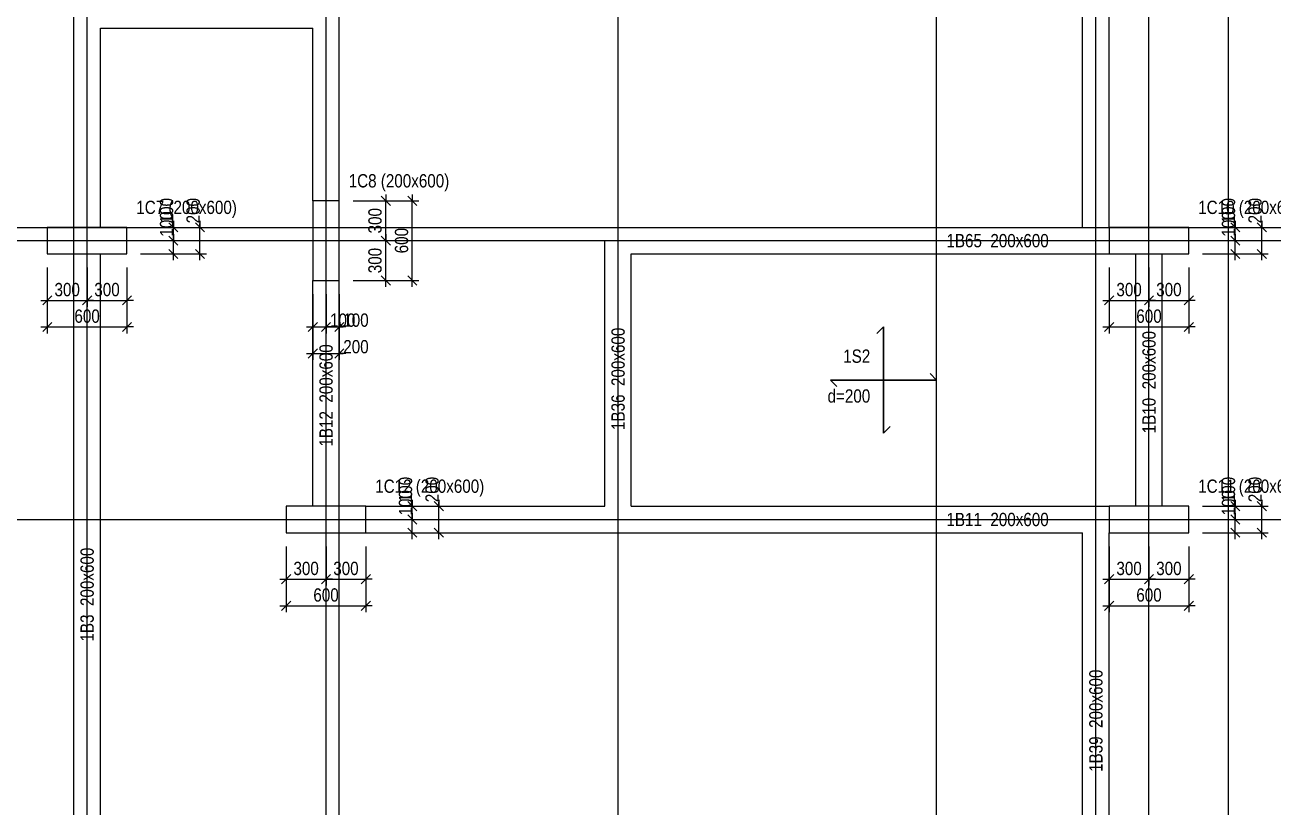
# Model space of a CAD drawing. Extents: x 0 to 206258, y -403073 to 0.
# Drawn here: x 40766 to 50169, y -25658 to -19768 of the extents above; entities that cross this region are included whole.
import ezdxf
from ezdxf.enums import TextEntityAlignment as Align
from ezdxf.lldxf.tags import DXFTag

# ---------------------------------------------------------------- set-up
doc = ezdxf.new("R2010")
doc.units = 0
doc.header["$LTSCALE"] = 1000
for name, color, linetype in [('Axis Line(Dir 1)', 8, 'CENTER2'), ('Axis Line(Dir 2)', 150, 'CENTER2'), ('Column Line', 7, 'Continuous'), ('Dimension Line', 5, 'Continuous'), ('Slab Edge Line', 5, 'Continuous'), ('Slab Label', 5, 'Continuous')]:
    doc.layers.add(name, color=color, linetype=linetype)
for name, color, linetype, true_color in [('Beam Label', 159, 'Continuous', 0x35424f), ('Beam Line', 159, 'HIDDEN2', 0x35424f), ('Column Label', 159, 'Continuous', 0x35424f), ('Ghost Axis Line', 254, 'Continuous', 0xbebebe)]:
    doc.layers.add(name, color=color, linetype=linetype, true_color=true_color)
doc.styles.add('Beam Label', font='ARIALN.TTF', dxfattribs={"height": 100})
doc.styles.add('Column Label', font='ARIALN.TTF', dxfattribs={"height": 100})
doc.styles.add('Dimension Text', font='ARIALN.TTF', dxfattribs={"height": 100})
doc.styles.add('Slab Label', font='ARIALN.TTF', dxfattribs={"height": 100})
tags = doc.linetypes.add('CENTER2', pattern=[1.125, 0.75, -0.125, 0.125, -0.125]).pattern_tags.tags
tags[10:11] = [DXFTag(74, 4), DXFTag(75, 0), DXFTag(340, '0'), DXFTag(46, 0.0), DXFTag(50, 0.0), DXFTag(44, 0.0), DXFTag(45, 0.0)]
tags[8:9] = [DXFTag(74, 4), DXFTag(75, 0), DXFTag(340, '0'), DXFTag(46, 0.0), DXFTag(50, 0.0), DXFTag(44, 0.0), DXFTag(45, 0.0)]
tags[6:7] = [DXFTag(74, 4), DXFTag(75, 0), DXFTag(340, '0'), DXFTag(46, 0.0), DXFTag(50, 0.0), DXFTag(44, 0.0), DXFTag(45, 0.0)]
tags[4:5] = [DXFTag(74, 4), DXFTag(75, 0), DXFTag(340, '0'), DXFTag(46, 0.0), DXFTag(50, 0.0), DXFTag(44, 0.0), DXFTag(45, 0.0)]
tags = doc.linetypes.add('HIDDEN2', pattern=[0.1875, 0.125, -0.0625]).pattern_tags.tags
tags[6:7] = [DXFTag(74, 4), DXFTag(75, 0), DXFTag(340, '0'), DXFTag(46, 0.0), DXFTag(50, 0.0), DXFTag(44, 0.0), DXFTag(45, 0.0)]
tags[4:5] = [DXFTag(74, 4), DXFTag(75, 0), DXFTag(340, '0'), DXFTag(46, 0.0), DXFTag(50, 0.0), DXFTag(44, 0.0), DXFTag(45, 0.0)]
doc.dimstyles.get("Standard").update_dxf_attribs({"dimtxt": 100, "dimasz": 30, "dimexe": 48.3, "dimexo": 103.5, "dimgap": 30, "dimtad": 1, "dimtoh": 1, "dimdec": 1, "dimdsep": 46, "dimtxsty": 'Dimension Text', "dimblk": 'PCDIM_TICK', "dimcen": 0.09, "dimclrd": 5, "dimclre": 5, "dimclrt": 5, "dimadec": 1, "dimazin": 0, "dimtp": 1, "dimtm": 1, "dimtfac": 1, "dimtdec": 4, "dimtofl": 0, "dimtmove": 0, "dimatfit": 3, "dimfxl": 1, "dimtolj": 1, "dimtzin": 0, "dimarcsym": 0})

# ---------------------------------------------------------------- blocks, each defined once
blk = doc.blocks.new('PCDIM_TICK')
at = {"layer": 'Dimension Line', "color": 0, "transparency": 33554687}
for p, q in [((1.15, 1.15), (-1.15, -1.15)), ((1.61, 0), (0, 0))]:
    blk.add_line(p, q, dxfattribs=at)
blk = doc.blocks.new('*U423')
at = {"layer": 'Dimension Line', "color": 5, "true_color": 0x0000ff, "transparency": 16777216}
for p, q in [((40934.3, -21595.7), (40934.3, -21890.5)), ((41234.3, -21595.7), (41234.3, -21890.5)), ((40934.3, -21842.2), (41234.3, -21842.2))]:
    blk.add_line(p, q, dxfattribs=at)
at = {"layer": 'Dimension Line', "color": 5, "true_color": 0x0000ff, "transparency": 16777216, "xscale": 30, "yscale": 30, "rotation": 180.0000000000004}
blk.add_blockref('PCDIM_TICK', (40934.3, -21842.2), dxfattribs=at)
at = {"layer": 'Dimension Line', "color": 5, "true_color": 0x0000ff, "transparency": 16777216, "xscale": 30, "yscale": 30}
blk.add_blockref('PCDIM_TICK', (41234.3, -21842.2), dxfattribs=at)
at = {"layer": 'Dimension Line', "color": 5, "true_color": 0x0000ff, "transparency": 16777216, "insert": (41084.3, -21812.2), "char_height": 100, "width": 181.501, "attachment_point": 8, "style": 'Dimension Text'}
blk.add_mtext('300', dxfattribs=at)
blk = doc.blocks.new('*U424')
at = {"layer": 'Dimension Line', "color": 5, "true_color": 0x0000ff, "transparency": 16777216}
for p, q in [((41234.3, -21595.7), (41234.3, -21890.5)), ((41534.3, -21595.7), (41534.3, -21890.5)), ((41234.3, -21842.2), (41534.3, -21842.2))]:
    blk.add_line(p, q, dxfattribs=at)
at = {"layer": 'Dimension Line', "color": 5, "true_color": 0x0000ff, "transparency": 16777216, "xscale": 30, "yscale": 30, "rotation": 180.0000000000004}
blk.add_blockref('PCDIM_TICK', (41234.3, -21842.2), dxfattribs=at)
at = {"layer": 'Dimension Line', "color": 5, "true_color": 0x0000ff, "transparency": 16777216, "xscale": 30, "yscale": 30}
blk.add_blockref('PCDIM_TICK', (41534.3, -21842.2), dxfattribs=at)
at = {"layer": 'Dimension Line', "color": 5, "true_color": 0x0000ff, "transparency": 16777216, "insert": (41384.3, -21812.2), "char_height": 100, "width": 181.501, "attachment_point": 8, "style": 'Dimension Text'}
blk.add_mtext('300', dxfattribs=at)
blk = doc.blocks.new('*U425')
at = {"layer": 'Dimension Line', "color": 5, "true_color": 0x0000ff, "transparency": 16777216}
for p, q in [((40934.3, -21595.7), (40934.3, -22090.5)), ((41534.3, -21595.7), (41534.3, -22090.5)), ((40934.3, -22042.2), (41534.3, -22042.2))]:
    blk.add_line(p, q, dxfattribs=at)
at = {"layer": 'Dimension Line', "color": 5, "true_color": 0x0000ff, "transparency": 16777216, "xscale": 30, "yscale": 30, "rotation": 180.0000000000004}
blk.add_blockref('PCDIM_TICK', (40934.3, -22042.2), dxfattribs=at)
at = {"layer": 'Dimension Line', "color": 5, "true_color": 0x0000ff, "transparency": 16777216, "xscale": 30, "yscale": 30}
blk.add_blockref('PCDIM_TICK', (41534.3, -22042.2), dxfattribs=at)
at = {"layer": 'Dimension Line', "color": 5, "true_color": 0x0000ff, "transparency": 16777216, "insert": (41234.3, -22012.2), "char_height": 100, "width": 181.97, "attachment_point": 8, "style": 'Dimension Text'}
blk.add_mtext('600', dxfattribs=at)
blk = doc.blocks.new('*U426')
at = {"layer": 'Dimension Line', "color": 5, "true_color": 0x0000ff, "transparency": 16777216}
for p, q in [((41637.8, -21392.2), (41932.6, -21392.2)), ((41884.3, -21392.2), (41884.3, -21362.2)), ((41884.3, -21492.2), (41884.3, -21392.2)), ((41637.8, -21492.2), (41932.6, -21492.2))]:
    blk.add_line(p, q, dxfattribs=at)
at = {"layer": 'Dimension Line', "color": 5, "true_color": 0x0000ff, "transparency": 16777216, "xscale": 30, "yscale": 30}
for p, rotation in [((41884.3, -21392.2), 89.99999999999447), ((41884.3, -21492.2), 269.9999999999834)]:
    blk.add_blockref('PCDIM_TICK', p, dxfattribs=dict(at, rotation=rotation))
at = {"layer": 'Dimension Line', "color": 5, "true_color": 0x0000ff, "transparency": 16777216, "insert": (41884.3, -21362.2), "char_height": 100, "width": 173.928, "attachment_point": 7, "rotation": 90, "style": 'Dimension Text'}
blk.add_mtext('100', dxfattribs=at)
blk = doc.blocks.new('*U427')
at = {"layer": 'Dimension Line', "color": 5, "true_color": 0x0000ff, "transparency": 16777216}
for p, q in [((41637.8, -21292.2), (41932.6, -21292.2)), ((41884.3, -21292.2), (41884.3, -21262.2)), ((41884.3, -21392.2), (41884.3, -21292.2)), ((41637.8, -21392.2), (41932.6, -21392.2))]:
    blk.add_line(p, q, dxfattribs=at)
at = {"layer": 'Dimension Line', "color": 5, "true_color": 0x0000ff, "transparency": 16777216, "xscale": 30, "yscale": 30}
for p, rotation in [((41884.3, -21292.2), 89.99999999999447), ((41884.3, -21392.2), 269.9999999999834)]:
    blk.add_blockref('PCDIM_TICK', p, dxfattribs=dict(at, rotation=rotation))
at = {"layer": 'Dimension Line', "color": 5, "true_color": 0x0000ff, "transparency": 16777216, "insert": (41884.3, -21262.2), "char_height": 100, "width": 173.928, "attachment_point": 7, "rotation": 90, "style": 'Dimension Text'}
blk.add_mtext('100', dxfattribs=at)
blk = doc.blocks.new('*U428')
at = {"layer": 'Dimension Line', "color": 5, "true_color": 0x0000ff, "transparency": 16777216}
for p, q in [((41637.8, -21292.2), (42132.6, -21292.2)), ((42084.3, -21292.2), (42084.3, -21262.2)), ((42084.3, -21492.2), (42084.3, -21292.2)), ((41637.8, -21492.2), (42132.6, -21492.2))]:
    blk.add_line(p, q, dxfattribs=at)
at = {"layer": 'Dimension Line', "color": 5, "true_color": 0x0000ff, "transparency": 16777216, "xscale": 30, "yscale": 30}
for p, rotation in [((42084.3, -21292.2), 89.99999999999447), ((42084.3, -21492.2), 269.9999999999834)]:
    blk.add_blockref('PCDIM_TICK', p, dxfattribs=dict(at, rotation=rotation))
at = {"layer": 'Dimension Line', "color": 5, "true_color": 0x0000ff, "transparency": 16777216, "insert": (42084.3, -21262.2), "char_height": 100, "width": 182.775, "attachment_point": 7, "rotation": 90, "style": 'Dimension Text'}
blk.add_mtext('200', dxfattribs=at)
blk = doc.blocks.new('*U429')
at = {"layer": 'Dimension Line', "color": 5, "true_color": 0x0000ff, "transparency": 16777216}
for p, q in [((42934.3, -21795.7), (42934.3, -22090.5)), ((43034.3, -21795.7), (43034.3, -22090.5)), ((42934.3, -22042.2), (43034.3, -22042.2)), ((43034.3, -22042.2), (43064.3, -22042.2))]:
    blk.add_line(p, q, dxfattribs=at)
at = {"layer": 'Dimension Line', "color": 5, "true_color": 0x0000ff, "transparency": 16777216, "xscale": 30, "yscale": 30, "rotation": 180.0000000000004}
blk.add_blockref('PCDIM_TICK', (42934.3, -22042.2), dxfattribs=at)
at = {"layer": 'Dimension Line', "color": 5, "true_color": 0x0000ff, "transparency": 16777216, "xscale": 30, "yscale": 30}
blk.add_blockref('PCDIM_TICK', (43034.3, -22042.2), dxfattribs=at)
at = {"layer": 'Dimension Line', "color": 5, "true_color": 0x0000ff, "transparency": 16777216, "insert": (43064.3, -22042.2), "char_height": 100, "width": 173.928, "attachment_point": 7, "style": 'Dimension Text'}
blk.add_mtext('100', dxfattribs=at)
blk = doc.blocks.new('*U430')
at = {"layer": 'Dimension Line', "color": 5, "true_color": 0x0000ff, "transparency": 16777216}
for p, q in [((43034.3, -21795.7), (43034.3, -22090.5)), ((43134.3, -21795.7), (43134.3, -22090.5)), ((43034.3, -22042.2), (43134.3, -22042.2)), ((43134.3, -22042.2), (43164.3, -22042.2))]:
    blk.add_line(p, q, dxfattribs=at)
at = {"layer": 'Dimension Line', "color": 5, "true_color": 0x0000ff, "transparency": 16777216, "xscale": 30, "yscale": 30, "rotation": 180.0000000000004}
blk.add_blockref('PCDIM_TICK', (43034.3, -22042.2), dxfattribs=at)
at = {"layer": 'Dimension Line', "color": 5, "true_color": 0x0000ff, "transparency": 16777216, "xscale": 30, "yscale": 30}
blk.add_blockref('PCDIM_TICK', (43134.3, -22042.2), dxfattribs=at)
at = {"layer": 'Dimension Line', "color": 5, "true_color": 0x0000ff, "transparency": 16777216, "insert": (43164.3, -22042.2), "char_height": 100, "width": 173.928, "attachment_point": 7, "style": 'Dimension Text'}
blk.add_mtext('100', dxfattribs=at)
blk = doc.blocks.new('*U431')
at = {"layer": 'Dimension Line', "color": 5, "true_color": 0x0000ff, "transparency": 16777216}
for p, q in [((42934.3, -21795.7), (42934.3, -22290.5)), ((43134.3, -21795.7), (43134.3, -22290.5)), ((42934.3, -22242.2), (43134.3, -22242.2)), ((43134.3, -22242.2), (43164.3, -22242.2))]:
    blk.add_line(p, q, dxfattribs=at)
at = {"layer": 'Dimension Line', "color": 5, "true_color": 0x0000ff, "transparency": 16777216, "xscale": 30, "yscale": 30, "rotation": 180.0000000000004}
blk.add_blockref('PCDIM_TICK', (42934.3, -22242.2), dxfattribs=at)
at = {"layer": 'Dimension Line', "color": 5, "true_color": 0x0000ff, "transparency": 16777216, "xscale": 30, "yscale": 30}
blk.add_blockref('PCDIM_TICK', (43134.3, -22242.2), dxfattribs=at)
at = {"layer": 'Dimension Line', "color": 5, "true_color": 0x0000ff, "transparency": 16777216, "insert": (43164.3, -22242.2), "char_height": 100, "width": 182.775, "attachment_point": 7, "style": 'Dimension Text'}
blk.add_mtext('200', dxfattribs=at)
blk = doc.blocks.new('*U432')
at = {"layer": 'Dimension Line', "color": 5, "true_color": 0x0000ff, "transparency": 16777216}
for p, q in [((43237.8, -21392.2), (43532.6, -21392.2)), ((43484.3, -21692.2), (43484.3, -21392.2)), ((43237.8, -21692.2), (43532.6, -21692.2))]:
    blk.add_line(p, q, dxfattribs=at)
at = {"layer": 'Dimension Line', "color": 5, "true_color": 0x0000ff, "transparency": 16777216, "xscale": 30, "yscale": 30}
for p, rotation in [((43484.3, -21392.2), 89.99999999999447), ((43484.3, -21692.2), 269.9999999999834)]:
    blk.add_blockref('PCDIM_TICK', p, dxfattribs=dict(at, rotation=rotation))
at = {"layer": 'Dimension Line', "color": 5, "true_color": 0x0000ff, "transparency": 16777216, "insert": (43454.3, -21542.2), "char_height": 100, "width": 181.501, "attachment_point": 8, "rotation": 90, "style": 'Dimension Text'}
blk.add_mtext('300', dxfattribs=at)
blk = doc.blocks.new('*U433')
at = {"layer": 'Dimension Line', "color": 5, "true_color": 0x0000ff, "transparency": 16777216}
for p, q in [((43237.8, -21092.2), (43532.6, -21092.2)), ((43484.3, -21392.2), (43484.3, -21092.2)), ((43237.8, -21392.2), (43532.6, -21392.2))]:
    blk.add_line(p, q, dxfattribs=at)
at = {"layer": 'Dimension Line', "color": 5, "true_color": 0x0000ff, "transparency": 16777216, "xscale": 30, "yscale": 30}
for p, rotation in [((43484.3, -21092.2), 89.99999999999447), ((43484.3, -21392.2), 269.9999999999834)]:
    blk.add_blockref('PCDIM_TICK', p, dxfattribs=dict(at, rotation=rotation))
at = {"layer": 'Dimension Line', "color": 5, "true_color": 0x0000ff, "transparency": 16777216, "insert": (43454.3, -21242.2), "char_height": 100, "width": 181.501, "attachment_point": 8, "rotation": 90, "style": 'Dimension Text'}
blk.add_mtext('300', dxfattribs=at)
blk = doc.blocks.new('*U434')
at = {"layer": 'Dimension Line', "color": 5, "true_color": 0x0000ff, "transparency": 16777216}
for p, q in [((43237.8, -21092.2), (43732.6, -21092.2)), ((43684.3, -21692.2), (43684.3, -21092.2)), ((43237.8, -21692.2), (43732.6, -21692.2))]:
    blk.add_line(p, q, dxfattribs=at)
at = {"layer": 'Dimension Line', "color": 5, "true_color": 0x0000ff, "transparency": 16777216, "xscale": 30, "yscale": 30}
for p, rotation in [((43684.3, -21092.2), 89.99999999999447), ((43684.3, -21692.2), 269.9999999999834)]:
    blk.add_blockref('PCDIM_TICK', p, dxfattribs=dict(at, rotation=rotation))
at = {"layer": 'Dimension Line', "color": 5, "true_color": 0x0000ff, "transparency": 16777216, "insert": (43654.3, -21392.2), "char_height": 100, "width": 181.97, "attachment_point": 8, "rotation": 90, "style": 'Dimension Text'}
blk.add_mtext('600', dxfattribs=at)
blk = doc.blocks.new('*U435')
at = {"layer": 'Dimension Line', "color": 5, "true_color": 0x0000ff, "transparency": 16777216}
for p, q in [((48934.3, -21595.7), (48934.3, -21890.5)), ((49234.3, -21595.7), (49234.3, -21890.5)), ((48934.3, -21842.2), (49234.3, -21842.2))]:
    blk.add_line(p, q, dxfattribs=at)
at = {"layer": 'Dimension Line', "color": 5, "true_color": 0x0000ff, "transparency": 16777216, "xscale": 30, "yscale": 30, "rotation": 180.0000000000004}
blk.add_blockref('PCDIM_TICK', (48934.3, -21842.2), dxfattribs=at)
at = {"layer": 'Dimension Line', "color": 5, "true_color": 0x0000ff, "transparency": 16777216, "xscale": 30, "yscale": 30}
blk.add_blockref('PCDIM_TICK', (49234.3, -21842.2), dxfattribs=at)
at = {"layer": 'Dimension Line', "color": 5, "true_color": 0x0000ff, "transparency": 16777216, "insert": (49084.3, -21812.2), "char_height": 100, "width": 181.501, "attachment_point": 8, "style": 'Dimension Text'}
blk.add_mtext('300', dxfattribs=at)
blk = doc.blocks.new('*U436')
at = {"layer": 'Dimension Line', "color": 5, "true_color": 0x0000ff, "transparency": 16777216}
for p, q in [((49234.3, -21595.7), (49234.3, -21890.5)), ((49534.3, -21595.7), (49534.3, -21890.5)), ((49234.3, -21842.2), (49534.3, -21842.2))]:
    blk.add_line(p, q, dxfattribs=at)
at = {"layer": 'Dimension Line', "color": 5, "true_color": 0x0000ff, "transparency": 16777216, "xscale": 30, "yscale": 30, "rotation": 180.0000000000004}
blk.add_blockref('PCDIM_TICK', (49234.3, -21842.2), dxfattribs=at)
at = {"layer": 'Dimension Line', "color": 5, "true_color": 0x0000ff, "transparency": 16777216, "xscale": 30, "yscale": 30}
blk.add_blockref('PCDIM_TICK', (49534.3, -21842.2), dxfattribs=at)
at = {"layer": 'Dimension Line', "color": 5, "true_color": 0x0000ff, "transparency": 16777216, "insert": (49384.3, -21812.2), "char_height": 100, "width": 181.501, "attachment_point": 8, "style": 'Dimension Text'}
blk.add_mtext('300', dxfattribs=at)
blk = doc.blocks.new('*U437')
at = {"layer": 'Dimension Line', "color": 5, "true_color": 0x0000ff, "transparency": 16777216}
for p, q in [((48934.3, -21595.7), (48934.3, -22090.5)), ((49534.3, -21595.7), (49534.3, -22090.5)), ((48934.3, -22042.2), (49534.3, -22042.2))]:
    blk.add_line(p, q, dxfattribs=at)
at = {"layer": 'Dimension Line', "color": 5, "true_color": 0x0000ff, "transparency": 16777216, "xscale": 30, "yscale": 30, "rotation": 180.0000000000004}
blk.add_blockref('PCDIM_TICK', (48934.3, -22042.2), dxfattribs=at)
at = {"layer": 'Dimension Line', "color": 5, "true_color": 0x0000ff, "transparency": 16777216, "xscale": 30, "yscale": 30}
blk.add_blockref('PCDIM_TICK', (49534.3, -22042.2), dxfattribs=at)
at = {"layer": 'Dimension Line', "color": 5, "true_color": 0x0000ff, "transparency": 16777216, "insert": (49234.3, -22012.2), "char_height": 100, "width": 181.97, "attachment_point": 8, "style": 'Dimension Text'}
blk.add_mtext('600', dxfattribs=at)
blk = doc.blocks.new('*U438')
at = {"layer": 'Dimension Line', "color": 5, "true_color": 0x0000ff, "transparency": 16777216}
for p, q in [((49637.8, -21392.2), (49932.6, -21392.2)), ((49884.3, -21392.2), (49884.3, -21362.2)), ((49884.3, -21492.2), (49884.3, -21392.2)), ((49637.8, -21492.2), (49932.6, -21492.2))]:
    blk.add_line(p, q, dxfattribs=at)
at = {"layer": 'Dimension Line', "color": 5, "true_color": 0x0000ff, "transparency": 16777216, "xscale": 30, "yscale": 30}
for p, rotation in [((49884.3, -21392.2), 89.99999999999447), ((49884.3, -21492.2), 269.9999999999834)]:
    blk.add_blockref('PCDIM_TICK', p, dxfattribs=dict(at, rotation=rotation))
at = {"layer": 'Dimension Line', "color": 5, "true_color": 0x0000ff, "transparency": 16777216, "insert": (49884.3, -21362.2), "char_height": 100, "width": 173.928, "attachment_point": 7, "rotation": 90, "style": 'Dimension Text'}
blk.add_mtext('100', dxfattribs=at)
blk = doc.blocks.new('*U439')
at = {"layer": 'Dimension Line', "color": 5, "true_color": 0x0000ff, "transparency": 16777216}
for p, q in [((49637.8, -21292.2), (49932.6, -21292.2)), ((49884.3, -21292.2), (49884.3, -21262.2)), ((49884.3, -21392.2), (49884.3, -21292.2)), ((49637.8, -21392.2), (49932.6, -21392.2))]:
    blk.add_line(p, q, dxfattribs=at)
at = {"layer": 'Dimension Line', "color": 5, "true_color": 0x0000ff, "transparency": 16777216, "xscale": 30, "yscale": 30}
for p, rotation in [((49884.3, -21292.2), 89.99999999999447), ((49884.3, -21392.2), 269.9999999999834)]:
    blk.add_blockref('PCDIM_TICK', p, dxfattribs=dict(at, rotation=rotation))
at = {"layer": 'Dimension Line', "color": 5, "true_color": 0x0000ff, "transparency": 16777216, "insert": (49884.3, -21262.2), "char_height": 100, "width": 173.928, "attachment_point": 7, "rotation": 90, "style": 'Dimension Text'}
blk.add_mtext('100', dxfattribs=at)
blk = doc.blocks.new('*U440')
at = {"layer": 'Dimension Line', "color": 5, "true_color": 0x0000ff, "transparency": 16777216}
for p, q in [((49637.8, -21292.2), (50132.6, -21292.2)), ((50084.3, -21292.2), (50084.3, -21262.2)), ((50084.3, -21492.2), (50084.3, -21292.2)), ((49637.8, -21492.2), (50132.6, -21492.2))]:
    blk.add_line(p, q, dxfattribs=at)
at = {"layer": 'Dimension Line', "color": 5, "true_color": 0x0000ff, "transparency": 16777216, "xscale": 30, "yscale": 30}
for p, rotation in [((50084.3, -21292.2), 89.99999999999447), ((50084.3, -21492.2), 269.9999999999834)]:
    blk.add_blockref('PCDIM_TICK', p, dxfattribs=dict(at, rotation=rotation))
at = {"layer": 'Dimension Line', "color": 5, "true_color": 0x0000ff, "transparency": 16777216, "insert": (50084.3, -21262.2), "char_height": 100, "width": 182.775, "attachment_point": 7, "rotation": 90, "style": 'Dimension Text'}
blk.add_mtext('200', dxfattribs=at)
blk = doc.blocks.new('*U441')
at = {"layer": 'Dimension Line', "color": 5, "true_color": 0x0000ff, "transparency": 16777216}
for p, q in [((48934.3, -23695.7), (48934.3, -23990.5)), ((49234.3, -23695.7), (49234.3, -23990.5)), ((48934.3, -23942.2), (49234.3, -23942.2))]:
    blk.add_line(p, q, dxfattribs=at)
at = {"layer": 'Dimension Line', "color": 5, "true_color": 0x0000ff, "transparency": 16777216, "xscale": 30, "yscale": 30, "rotation": 180.0000000000004}
blk.add_blockref('PCDIM_TICK', (48934.3, -23942.2), dxfattribs=at)
at = {"layer": 'Dimension Line', "color": 5, "true_color": 0x0000ff, "transparency": 16777216, "xscale": 30, "yscale": 30}
blk.add_blockref('PCDIM_TICK', (49234.3, -23942.2), dxfattribs=at)
at = {"layer": 'Dimension Line', "color": 5, "true_color": 0x0000ff, "transparency": 16777216, "insert": (49084.3, -23912.2), "char_height": 100, "width": 181.501, "attachment_point": 8, "style": 'Dimension Text'}
blk.add_mtext('300', dxfattribs=at)
blk = doc.blocks.new('*U442')
at = {"layer": 'Dimension Line', "color": 5, "true_color": 0x0000ff, "transparency": 16777216}
for p, q in [((49234.3, -23695.7), (49234.3, -23990.5)), ((49534.3, -23695.7), (49534.3, -23990.5)), ((49234.3, -23942.2), (49534.3, -23942.2))]:
    blk.add_line(p, q, dxfattribs=at)
at = {"layer": 'Dimension Line', "color": 5, "true_color": 0x0000ff, "transparency": 16777216, "xscale": 30, "yscale": 30, "rotation": 180.0000000000004}
blk.add_blockref('PCDIM_TICK', (49234.3, -23942.2), dxfattribs=at)
at = {"layer": 'Dimension Line', "color": 5, "true_color": 0x0000ff, "transparency": 16777216, "xscale": 30, "yscale": 30}
blk.add_blockref('PCDIM_TICK', (49534.3, -23942.2), dxfattribs=at)
at = {"layer": 'Dimension Line', "color": 5, "true_color": 0x0000ff, "transparency": 16777216, "insert": (49384.3, -23912.2), "char_height": 100, "width": 181.501, "attachment_point": 8, "style": 'Dimension Text'}
blk.add_mtext('300', dxfattribs=at)
blk = doc.blocks.new('*U443')
at = {"layer": 'Dimension Line', "color": 5, "true_color": 0x0000ff, "transparency": 16777216}
for p, q in [((48934.3, -23695.7), (48934.3, -24190.5)), ((49534.3, -23695.7), (49534.3, -24190.5)), ((48934.3, -24142.2), (49534.3, -24142.2))]:
    blk.add_line(p, q, dxfattribs=at)
at = {"layer": 'Dimension Line', "color": 5, "true_color": 0x0000ff, "transparency": 16777216, "xscale": 30, "yscale": 30, "rotation": 180.0000000000004}
blk.add_blockref('PCDIM_TICK', (48934.3, -24142.2), dxfattribs=at)
at = {"layer": 'Dimension Line', "color": 5, "true_color": 0x0000ff, "transparency": 16777216, "xscale": 30, "yscale": 30}
blk.add_blockref('PCDIM_TICK', (49534.3, -24142.2), dxfattribs=at)
at = {"layer": 'Dimension Line', "color": 5, "true_color": 0x0000ff, "transparency": 16777216, "insert": (49234.3, -24112.2), "char_height": 100, "width": 181.97, "attachment_point": 8, "style": 'Dimension Text'}
blk.add_mtext('600', dxfattribs=at)
blk = doc.blocks.new('*U444')
at = {"layer": 'Dimension Line', "color": 5, "true_color": 0x0000ff, "transparency": 16777216}
for p, q in [((49637.8, -23492.2), (49932.6, -23492.2)), ((49884.3, -23492.2), (49884.3, -23462.2)), ((49884.3, -23592.2), (49884.3, -23492.2)), ((49637.8, -23592.2), (49932.6, -23592.2))]:
    blk.add_line(p, q, dxfattribs=at)
at = {"layer": 'Dimension Line', "color": 5, "true_color": 0x0000ff, "transparency": 16777216, "xscale": 30, "yscale": 30}
for p, rotation in [((49884.3, -23492.2), 89.99999999999447), ((49884.3, -23592.2), 269.9999999999834)]:
    blk.add_blockref('PCDIM_TICK', p, dxfattribs=dict(at, rotation=rotation))
at = {"layer": 'Dimension Line', "color": 5, "true_color": 0x0000ff, "transparency": 16777216, "insert": (49884.3, -23462.2), "char_height": 100, "width": 173.928, "attachment_point": 7, "rotation": 90, "style": 'Dimension Text'}
blk.add_mtext('100', dxfattribs=at)
blk = doc.blocks.new('*U445')
at = {"layer": 'Dimension Line', "color": 5, "true_color": 0x0000ff, "transparency": 16777216}
for p, q in [((49637.8, -23392.2), (49932.6, -23392.2)), ((49884.3, -23392.2), (49884.3, -23362.2)), ((49884.3, -23492.2), (49884.3, -23392.2)), ((49637.8, -23492.2), (49932.6, -23492.2))]:
    blk.add_line(p, q, dxfattribs=at)
at = {"layer": 'Dimension Line', "color": 5, "true_color": 0x0000ff, "transparency": 16777216, "xscale": 30, "yscale": 30}
for p, rotation in [((49884.3, -23392.2), 89.99999999999447), ((49884.3, -23492.2), 269.9999999999834)]:
    blk.add_blockref('PCDIM_TICK', p, dxfattribs=dict(at, rotation=rotation))
at = {"layer": 'Dimension Line', "color": 5, "true_color": 0x0000ff, "transparency": 16777216, "insert": (49884.3, -23362.2), "char_height": 100, "width": 173.928, "attachment_point": 7, "rotation": 90, "style": 'Dimension Text'}
blk.add_mtext('100', dxfattribs=at)
blk = doc.blocks.new('*U446')
at = {"layer": 'Dimension Line', "color": 5, "true_color": 0x0000ff, "transparency": 16777216}
for p, q in [((49637.8, -23392.2), (50132.6, -23392.2)), ((50084.3, -23392.2), (50084.3, -23362.2)), ((50084.3, -23592.2), (50084.3, -23392.2)), ((49637.8, -23592.2), (50132.6, -23592.2))]:
    blk.add_line(p, q, dxfattribs=at)
at = {"layer": 'Dimension Line', "color": 5, "true_color": 0x0000ff, "transparency": 16777216, "xscale": 30, "yscale": 30}
for p, rotation in [((50084.3, -23392.2), 89.99999999999447), ((50084.3, -23592.2), 269.9999999999834)]:
    blk.add_blockref('PCDIM_TICK', p, dxfattribs=dict(at, rotation=rotation))
at = {"layer": 'Dimension Line', "color": 5, "true_color": 0x0000ff, "transparency": 16777216, "insert": (50084.3, -23362.2), "char_height": 100, "width": 182.775, "attachment_point": 7, "rotation": 90, "style": 'Dimension Text'}
blk.add_mtext('200', dxfattribs=at)
blk = doc.blocks.new('*U447')
at = {"layer": 'Dimension Line', "color": 5, "true_color": 0x0000ff, "transparency": 16777216}
for p, q in [((42734.3, -23695.7), (42734.3, -23990.5)), ((43034.3, -23695.7), (43034.3, -23990.5)), ((42734.3, -23942.2), (43034.3, -23942.2))]:
    blk.add_line(p, q, dxfattribs=at)
at = {"layer": 'Dimension Line', "color": 5, "true_color": 0x0000ff, "transparency": 16777216, "xscale": 30, "yscale": 30, "rotation": 180.0000000000004}
blk.add_blockref('PCDIM_TICK', (42734.3, -23942.2), dxfattribs=at)
at = {"layer": 'Dimension Line', "color": 5, "true_color": 0x0000ff, "transparency": 16777216, "xscale": 30, "yscale": 30}
blk.add_blockref('PCDIM_TICK', (43034.3, -23942.2), dxfattribs=at)
at = {"layer": 'Dimension Line', "color": 5, "true_color": 0x0000ff, "transparency": 16777216, "insert": (42884.3, -23912.2), "char_height": 100, "width": 181.501, "attachment_point": 8, "style": 'Dimension Text'}
blk.add_mtext('300', dxfattribs=at)
blk = doc.blocks.new('*U448')
at = {"layer": 'Dimension Line', "color": 5, "true_color": 0x0000ff, "transparency": 16777216}
for p, q in [((43034.3, -23695.7), (43034.3, -23990.5)), ((43334.3, -23695.7), (43334.3, -23990.5)), ((43034.3, -23942.2), (43334.3, -23942.2))]:
    blk.add_line(p, q, dxfattribs=at)
at = {"layer": 'Dimension Line', "color": 5, "true_color": 0x0000ff, "transparency": 16777216, "xscale": 30, "yscale": 30, "rotation": 180.0000000000004}
blk.add_blockref('PCDIM_TICK', (43034.3, -23942.2), dxfattribs=at)
at = {"layer": 'Dimension Line', "color": 5, "true_color": 0x0000ff, "transparency": 16777216, "xscale": 30, "yscale": 30}
blk.add_blockref('PCDIM_TICK', (43334.3, -23942.2), dxfattribs=at)
at = {"layer": 'Dimension Line', "color": 5, "true_color": 0x0000ff, "transparency": 16777216, "insert": (43184.3, -23912.2), "char_height": 100, "width": 181.501, "attachment_point": 8, "style": 'Dimension Text'}
blk.add_mtext('300', dxfattribs=at)
blk = doc.blocks.new('*U449')
at = {"layer": 'Dimension Line', "color": 5, "true_color": 0x0000ff, "transparency": 16777216}
for p, q in [((42734.3, -23695.7), (42734.3, -24190.5)), ((43334.3, -23695.7), (43334.3, -24190.5)), ((42734.3, -24142.2), (43334.3, -24142.2))]:
    blk.add_line(p, q, dxfattribs=at)
at = {"layer": 'Dimension Line', "color": 5, "true_color": 0x0000ff, "transparency": 16777216, "xscale": 30, "yscale": 30, "rotation": 180.0000000000004}
blk.add_blockref('PCDIM_TICK', (42734.3, -24142.2), dxfattribs=at)
at = {"layer": 'Dimension Line', "color": 5, "true_color": 0x0000ff, "transparency": 16777216, "xscale": 30, "yscale": 30}
blk.add_blockref('PCDIM_TICK', (43334.3, -24142.2), dxfattribs=at)
at = {"layer": 'Dimension Line', "color": 5, "true_color": 0x0000ff, "transparency": 16777216, "insert": (43034.3, -24112.2), "char_height": 100, "width": 181.97, "attachment_point": 8, "style": 'Dimension Text'}
blk.add_mtext('600', dxfattribs=at)
blk = doc.blocks.new('*U450')
at = {"layer": 'Dimension Line', "color": 5, "true_color": 0x0000ff, "transparency": 16777216}
for p, q in [((43437.8, -23492.2), (43732.6, -23492.2)), ((43684.3, -23492.2), (43684.3, -23462.2)), ((43684.3, -23592.2), (43684.3, -23492.2)), ((43437.8, -23592.2), (43732.6, -23592.2))]:
    blk.add_line(p, q, dxfattribs=at)
at = {"layer": 'Dimension Line', "color": 5, "true_color": 0x0000ff, "transparency": 16777216, "xscale": 30, "yscale": 30}
for p, rotation in [((43684.3, -23492.2), 89.99999999999447), ((43684.3, -23592.2), 269.9999999999834)]:
    blk.add_blockref('PCDIM_TICK', p, dxfattribs=dict(at, rotation=rotation))
at = {"layer": 'Dimension Line', "color": 5, "true_color": 0x0000ff, "transparency": 16777216, "insert": (43684.3, -23462.2), "char_height": 100, "width": 173.928, "attachment_point": 7, "rotation": 90, "style": 'Dimension Text'}
blk.add_mtext('100', dxfattribs=at)
blk = doc.blocks.new('*U451')
at = {"layer": 'Dimension Line', "color": 5, "true_color": 0x0000ff, "transparency": 16777216}
for p, q in [((43437.8, -23392.2), (43732.6, -23392.2)), ((43684.3, -23392.2), (43684.3, -23362.2)), ((43684.3, -23492.2), (43684.3, -23392.2)), ((43437.8, -23492.2), (43732.6, -23492.2))]:
    blk.add_line(p, q, dxfattribs=at)
at = {"layer": 'Dimension Line', "color": 5, "true_color": 0x0000ff, "transparency": 16777216, "xscale": 30, "yscale": 30}
for p, rotation in [((43684.3, -23392.2), 89.99999999999447), ((43684.3, -23492.2), 269.9999999999834)]:
    blk.add_blockref('PCDIM_TICK', p, dxfattribs=dict(at, rotation=rotation))
at = {"layer": 'Dimension Line', "color": 5, "true_color": 0x0000ff, "transparency": 16777216, "insert": (43684.3, -23362.2), "char_height": 100, "width": 173.928, "attachment_point": 7, "rotation": 90, "style": 'Dimension Text'}
blk.add_mtext('100', dxfattribs=at)
blk = doc.blocks.new('*U452')
at = {"layer": 'Dimension Line', "color": 5, "true_color": 0x0000ff, "transparency": 16777216}
for p, q in [((43437.8, -23392.2), (43932.6, -23392.2)), ((43884.3, -23392.2), (43884.3, -23362.2)), ((43884.3, -23592.2), (43884.3, -23392.2)), ((43437.8, -23592.2), (43932.6, -23592.2))]:
    blk.add_line(p, q, dxfattribs=at)
at = {"layer": 'Dimension Line', "color": 5, "true_color": 0x0000ff, "transparency": 16777216, "xscale": 30, "yscale": 30}
for p, rotation in [((43884.3, -23392.2), 89.99999999999447), ((43884.3, -23592.2), 269.9999999999834)]:
    blk.add_blockref('PCDIM_TICK', p, dxfattribs=dict(at, rotation=rotation))
at = {"layer": 'Dimension Line', "color": 5, "true_color": 0x0000ff, "transparency": 16777216, "insert": (43884.3, -23362.2), "char_height": 100, "width": 182.775, "attachment_point": 7, "rotation": 90, "style": 'Dimension Text'}
blk.add_mtext('200', dxfattribs=at)

msp = doc.modelspace()

# ---------------------------------------------------------------- linework, layer by layer
at = {"layer": 'Axis Line(Dir 1)', "transparency": 33554687}
for points in [[(34034.29, -21392.207), (51834.29, -21392.207)], [(34034.29, -23492.207), (51834.29, -23492.207)]]:
    msp.add_lwpolyline(points, dxfattribs=at)
at = {"layer": 'Axis Line(Dir 2)', "transparency": 33554687}
for points in [[(41234.29, -38092.207), (41234.29, -14292.207)], [(43034.29, -38092.207), (43034.29, -14292.207)], [(45234.29, -38092.207), (45234.29, -14292.207)], [(47634.29, -38092.207), (47634.29, -14292.207)], [(48834.29, -38092.207), (48834.29, -14292.207)], [(49234.29, -38092.207), (49234.29, -14292.207)], [(49834.29, -38092.207), (49834.29, -14292.207)]]:
    msp.add_lwpolyline(points, dxfattribs=at)
at = {"layer": 'Beam Line', "transparency": 33554687}
for points in [[(41134.29, -21292.207), (41134.29, -16392.207)], [(43134.29, -21092.207), (43134.29, -16392.207)], [(48734.29, -21292.207), (48734.29, -16392.207)], [(41334.29, -21292.207), (41334.29, -19792.207)], [(41334.29, -19792.207), (42934.29, -19792.207)], [(42934.29, -21092.207), (42934.29, -19792.207)], [(45234.29, -21292.207), (48734.29, -21292.207)], [(48934.29, -21292.207), (49234.29, -21292.207)], [(45134.29, -23392.207), (45134.29, -21392.207)], [(41134.29, -26592.207), (41134.29, -21492.207)], [(41334.29, -26592.207), (41334.29, -21492.207)], [(45334.29, -23392.207), (45334.29, -21492.207)], [(45334.29, -21492.207), (48934.29, -21492.207)], [(49134.29, -23392.207), (49134.29, -21492.207)], [(42934.29, -23392.207), (42934.29, -21692.207)], [(43134.29, -23392.207), (43134.29, -21692.207)], [(43334.29, -23392.207), (45134.29, -23392.207)], [(45334.29, -23392.207), (48934.29, -23392.207)], [(43334.29, -23592.207), (48734.29, -23592.207)], [(48734.29, -26392.207), (48734.29, -23592.207)], [(48934.29, -23592.207), (49234.29, -23592.207)]]:
    msp.add_lwpolyline(points, dxfattribs=at)
at = {"layer": 'Beam Line', "linetype": 'Continuous', "transparency": 33554687}
for points in [[(48934.29, -21292.207), (48934.29, -16392.207)], [(49334.29, -23392.207), (49334.29, -21492.207)], [(48934.29, -26392.207), (48934.29, -23592.207)]]:
    msp.add_lwpolyline(points, dxfattribs=at)
at = {"layer": 'Column Line', "transparency": 33554687}
for points in [[(42934.29, -21692.207), (43134.29, -21692.207), (43134.29, -21092.207), (42934.29, -21092.207)], [(41534.29, -21492.207), (41534.29, -21292.207), (40934.29, -21292.207), (40934.29, -21492.207)], [(49534.29, -21492.207), (49534.29, -21292.207), (48934.29, -21292.207), (48934.29, -21492.207)], [(43334.29, -23592.207), (43334.29, -23392.207), (42734.29, -23392.207), (42734.29, -23592.207)], [(49534.29, -23592.207), (49534.29, -23392.207), (48934.29, -23392.207), (48934.29, -23592.207)]]:
    msp.add_lwpolyline(points, close=True, dxfattribs=at)
at = {"layer": 'Ghost Axis Line', "transparency": 33554687}
for points in [[(41134.29, -38092.207), (41134.29, -14292.207)], [(43134.29, -38092.207), (43134.29, -14292.207)], [(34034.29, -21292.207), (51834.29, -21292.207)]]:
    msp.add_lwpolyline(points, dxfattribs=at)
at = {"layer": 'Slab Edge Line', "transparency": 33554687}
for points in [[(47184.793, -22091.704), (47234.29, -22042.207)], [(47234.29, -22842.207), (47234.29, -22042.207)], [(46834.29, -22442.207), (47634.29, -22442.207)], [(46883.788, -22491.704), (46834.29, -22442.207)], [(47584.793, -22392.709), (47634.29, -22442.207)], [(47283.788, -22792.709), (47234.29, -22842.207)]]:
    msp.add_lwpolyline(points, close=True, dxfattribs=at)

# ---------------------------------------------------------------- texts
at = {"layer": 'Beam Label', "transparency": 33554687, "style": 'Beam Label'}
for s, p in [('1B65  200x600 ', (48109.29, -21392.207)), ('1B11  200x600 ', (48109.29, -23492.207))]:
    msp.add_text(s, height=100, dxfattribs=at).set_placement(p, align=Align.MIDDLE_CENTER)
for s, p in [('1B36  200x600 ', (45234.29, -22417.207)), ('1B10  200x600 ', (49234.29, -22442.207)), ('1B12  200x600 ', (43034.29, -22542.207)), ('1B3  200x600 ', (41234.29, -24042.207)), ('1B39  200x600 ', (48834.29, -24992.207))]:
    msp.add_text(s, height=100, rotation=90, dxfattribs=at).set_placement(p, align=Align.MIDDLE_CENTER)
at = {"layer": 'Column Label', "transparency": 33554687, "style": 'Column Label'}
for s, p in [('1C8 (200x600)', (43205.001, -21021.496)), ('1C7 (200x600)', (41605.001, -21221.496)), ('1C10 (200x600)', (49605.001, -21221.496)), ('1C12 (200x600)', (43405.001, -23321.496)), ('1C11 (200x600)', (49605.001, -23321.496))]:
    msp.add_text(s, height=100, dxfattribs=at).set_placement(p, align=Align.BOTTOM_LEFT)
at = {"layer": 'Slab Label', "transparency": 33554687, "style": 'Slab Label'}
for s, p in [('1S2', (47134.29, -22342.207)), ('d=200', (47134.29, -22642.207))]:
    msp.add_text(s, height=100, dxfattribs=at).set_placement(p, align=Align.BOTTOM_RIGHT)

# ---------------------------------------------------------------- dimensions: what is measured, and where the dimension line sits
at = {"layer": 'Dimension Line', "transparency": 33554687}
for p1, p2, distance, picture, middle in [((43134.29, -21392.207), (43134.29, -21092.207), -350, '*U433', (43484.29, -21242.207)), ((43134.29, -21692.207), (43134.29, -21092.207), -550, '*U434', (43684.29, -21392.207)), ((41534.29, -21392.207), (41534.29, -21292.207), -350, '*U427', (41884.29, -21342.207)), ((41534.29, -21492.207), (41534.29, -21292.207), -550, '*U428', (42084.29, -21392.207)), ((49534.29, -21392.207), (49534.29, -21292.207), -350, '*U439', (49884.29, -21342.207)), ((49534.29, -21492.207), (49534.29, -21292.207), -550, '*U440', (50084.29, -21392.207)), ((41534.29, -21492.207), (41534.29, -21392.207), -350, '*U426', (41884.29, -21442.207)), ((49534.29, -21492.207), (49534.29, -21392.207), -350, '*U438', (49884.29, -21442.207)), ((43134.29, -21692.207), (43134.29, -21392.207), -350, '*U432', (43484.29, -21542.207)), ((40934.29, -21492.207), (41234.29, -21492.207), -350, '*U423', (41084.29, -21842.207)), ((40934.29, -21492.207), (41534.29, -21492.207), -550, '*U425', (41234.29, -22042.207)), ((41234.29, -21492.207), (41534.29, -21492.207), -350, '*U424', (41384.29, -21842.207)), ((48934.29, -21492.207), (49234.29, -21492.207), -350, '*U435', (49084.29, -21842.207)), ((48934.29, -21492.207), (49534.29, -21492.207), -550, '*U437', (49234.29, -22042.207)), ((49234.29, -21492.207), (49534.29, -21492.207), -350, '*U436', (49384.29, -21842.207)), ((42934.29, -21692.207), (43034.29, -21692.207), -350, '*U429', (42984.29, -22042.207)), ((42934.29, -21692.207), (43134.29, -21692.207), -550, '*U431', (43034.29, -22242.207)), ((43034.29, -21692.207), (43134.29, -21692.207), -350, '*U430', (43084.29, -22042.207)), ((43334.29, -23492.207), (43334.29, -23392.207), -350, '*U451', (43684.29, -23442.207)), ((43334.29, -23592.207), (43334.29, -23392.207), -550, '*U452', (43884.29, -23492.207)), ((49534.29, -23492.207), (49534.29, -23392.207), -350, '*U445', (49884.29, -23442.207)), ((49534.29, -23592.207), (49534.29, -23392.207), -550, '*U446', (50084.29, -23492.207)), ((43334.29, -23592.207), (43334.29, -23492.207), -350, '*U450', (43684.29, -23542.207)), ((49534.29, -23592.207), (49534.29, -23492.207), -350, '*U444', (49884.29, -23542.207)), ((42734.29, -23592.207), (43034.29, -23592.207), -350, '*U447', (42884.29, -23942.207)), ((42734.29, -23592.207), (43334.29, -23592.207), -550, '*U449', (43034.29, -24142.207)), ((43034.29, -23592.207), (43334.29, -23592.207), -350, '*U448', (43184.29, -23942.207)), ((48934.29, -23592.207), (49234.29, -23592.207), -350, '*U441', (49084.29, -23942.207)), ((48934.29, -23592.207), (49534.29, -23592.207), -550, '*U443', (49234.29, -24142.207)), ((49234.29, -23592.207), (49534.29, -23592.207), -350, '*U442', (49384.29, -23942.207))]:
    dim = msp.add_aligned_dim(p1=p1, p2=p2, distance=distance, dimstyle='Standard', override={"dimscale": 1, "dimtxt": 100, "dimasz": 30, "dimexe": 48.3, "dimexo": 103.5, "dimgap": 30, "dimtad": 1, "dimtih": 0, "dimdec": 1, "dimlfac": 1, "dimzin": 8, "dimlunit": 2, "dimpost": '', "dimtxsty": 'Dimension Text', "dimblk": 'PCDIM_TICK', "dimse1": 0, "dimse2": 0, "dimsd2": 0, "dimclrd": 5, "dimclre": 5, "dimclrt": 5, "dimaunit": 0, "dimadec": 1, "dimazin": 0, "dimtol": 0, "dimtp": 1, "dimtm": 1, "dimtmove": 0}, dxfattribs=at)
    dim.commit()
    dim.dimension.update_dxf_attribs({"geometry": picture, "text_midpoint": middle})

doc.saveas('drawing.dxf')
